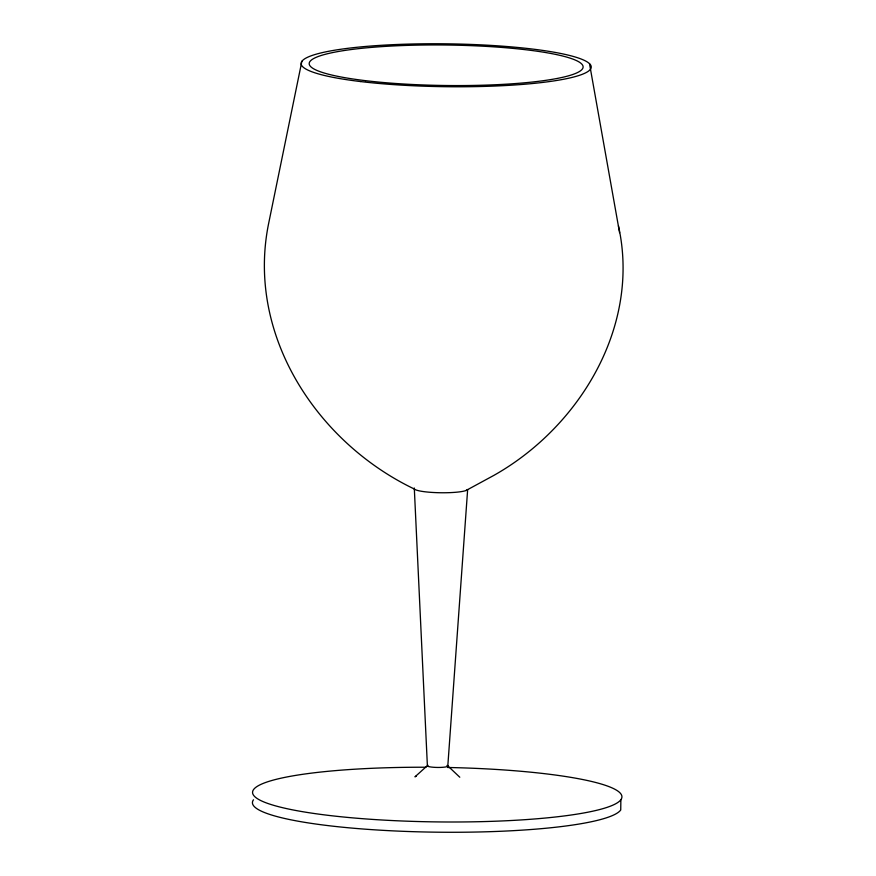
<?xml version="1.0" encoding="UTF-8"?>
<svg xmlns="http://www.w3.org/2000/svg" width="876" height="876" viewBox="0 0 876 876"><rect width="100%" height="100%" fill="white"/><g stroke="black" fill="none" stroke-linecap="round" stroke-linejoin="round"><path stroke-width="1.31" d="M620.865 799.711L620.734 809.982A184.694 27.298 0.7 0 1 417.48 831.795A184.694 27.298 0.7 0 1 253.482 799.788M447.789 766.215L467.653 489.531A26.828 3.964 0.7 0 1 438.12 492.695A26.828 3.964 0.7 0 1 414.293 488.041L427.378 765.657L414.961 776.848L416.352 776.027M301.87 61.254L268.746 222.931C245.817 333.657 315.897 441.942 414.468 489.082M465.999 490.516L493.779 475.438C579.868 426.962 640.728 325.916 618.445 225.855M447.724 765.821L459.79 777.231M589.504 63.652L619.573 232.677M446.968 765.438A10.26 1.522 0.7 0 1 437.836 767.453A10.26 1.522 0.7 0 1 428.014 765.274M447.559 767.475A184.694 27.298 0.7 0 1 595.581 810.552A184.694 27.298 0.7 0 1 279.367 806.895A184.694 27.298 0.7 0 1 425.988 767.234M365.445 80.658A136.974 20.247 0.7 0 0 582.332 69.04A136.974 20.247 0.7 0 0 390.663 46.089A136.974 20.247 0.7 0 0 365.445 80.658M360.649 81.567A145.109 21.451 0.7 0 0 590.424 69.27A145.109 21.451 0.7 0 0 387.367 44.95A145.109 21.451 0.7 0 0 360.649 81.567"/></g></svg>
